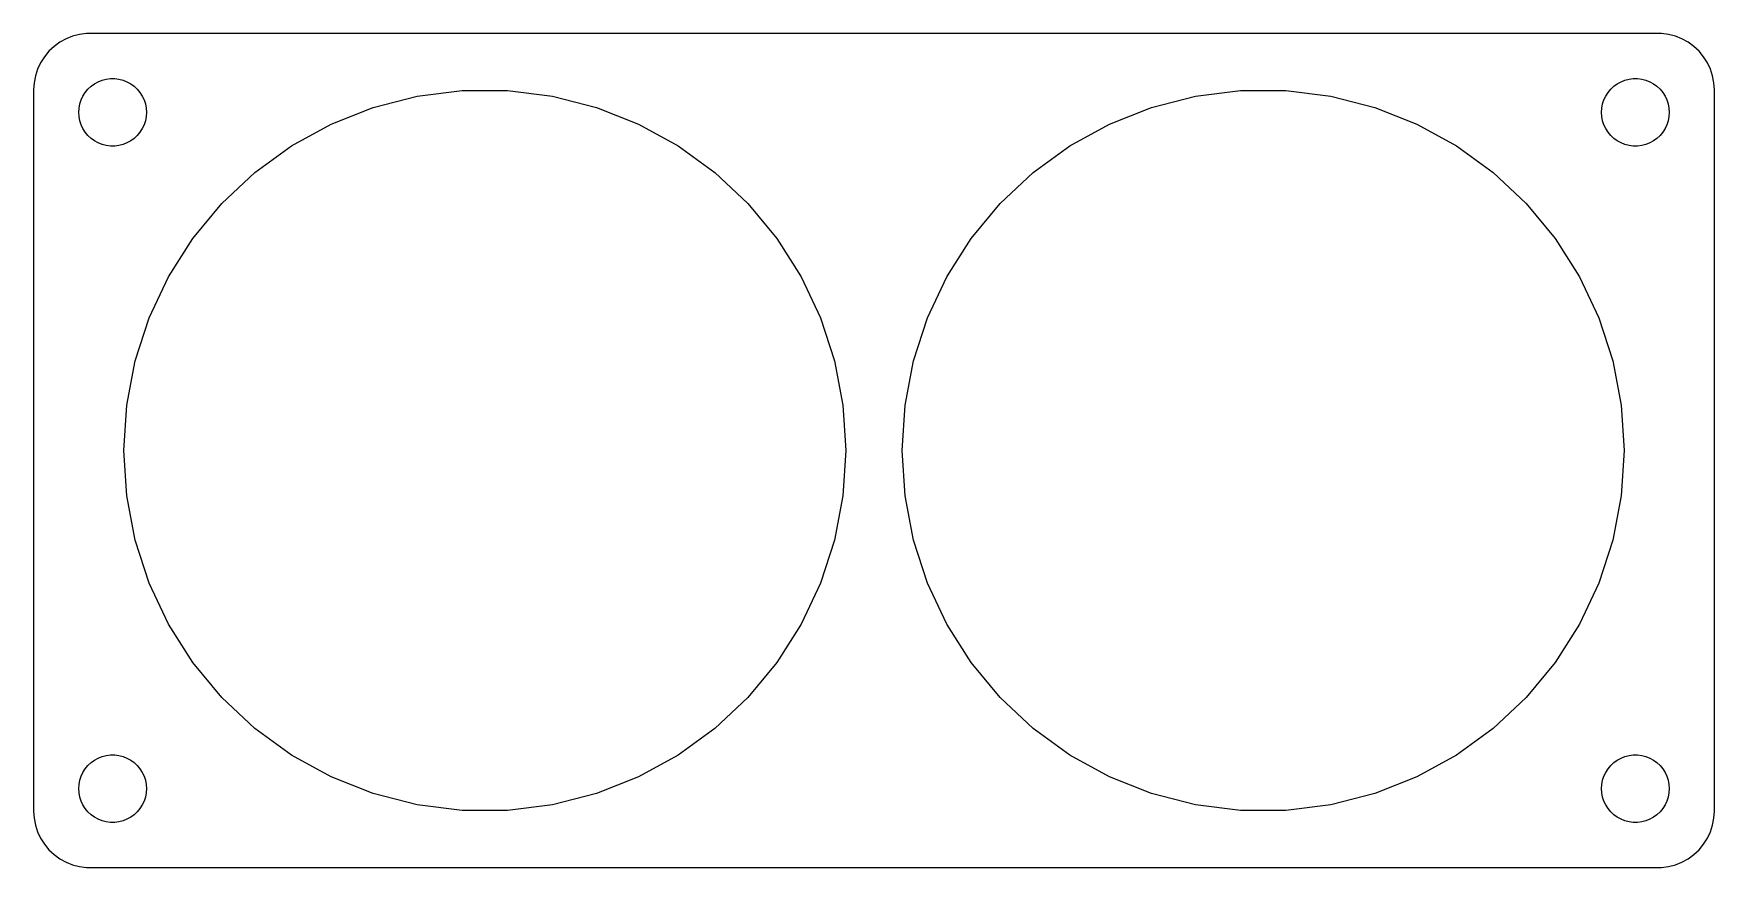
# Model space of a CAD drawing. Header units: metres. Extents: x -74 to 74, y -37 to 37.
import ezdxf

# ---------------------------------------------------------------- set-up
doc = ezdxf.new("R2010")
doc.units = ezdxf.units.M

msp = doc.modelspace()

# ---------------------------------------------------------------- linework, layer by layer
for p, q in [((-72.6871, 35.8526), (-73.1448, 35.4227)), ((-72.1791, 36.2216), (-72.6871, 35.8526)), ((-71.6289, 36.5241), (-72.1791, 36.2216)), ((-71.0451, 36.7553), (-71.6289, 36.5241)), ((-70.4369, 36.9114), (-71.0451, 36.7553)), ((-69.8139, 36.9901), (-70.4369, 36.9114)), ((69.8139, 36.9901), (-69.8139, 36.9901)), ((70.4369, 36.9114), (69.8139, 36.9901)), ((71.0451, 36.7553), (70.4369, 36.9114)), ((71.6289, 36.5241), (71.0451, 36.7553)), ((72.1791, 36.2216), (71.6289, 36.5241)), ((72.6871, 35.8526), (72.1791, 36.2216)), ((73.1448, 35.4227), (72.6871, 35.8526)), ((-73.8815, 34.4088), (-74.1489, 33.8406)), ((-73.5451, 34.9389), (-73.8815, 34.4088)), ((-73.1448, 35.4227), (-73.5451, 34.9389)), ((73.5451, 34.9389), (73.1448, 35.4227)), ((73.8815, 34.4088), (73.5451, 34.9389)), ((74.1489, 33.8406), (73.8815, 34.4088)), ((-74.3429, 33.2434), (-74.4606, 32.6267)), ((-74.1489, 33.8406), (-74.3429, 33.2434)), ((-68.7773, 32.7145), (-68.427, 32.8532)), ((-68.427, 32.8532), (-68.0621, 32.9469)), ((-68.0621, 32.9469), (-67.6884, 32.9941)), ((-67.6884, 32.9941), (-67.3116, 32.9941)), ((-67.3116, 32.9941), (-66.9379, 32.9469)), ((-66.9379, 32.9469), (-66.573, 32.8532)), ((-66.573, 32.8532), (-66.2227, 32.7145)), ((66.2227, 32.7145), (66.573, 32.8532)), ((66.573, 32.8532), (66.9379, 32.9469)), ((66.9379, 32.9469), (67.3116, 32.9941)), ((67.3116, 32.9941), (67.6884, 32.9941)), ((67.6884, 32.9941), (68.0621, 32.9469)), ((68.0621, 32.9469), (68.427, 32.8532)), ((68.427, 32.8532), (68.7773, 32.7145)), ((74.3429, 33.2434), (74.1489, 33.8406)), ((74.4606, 32.6267), (74.3429, 33.2434)), ((-74.4606, 32.6267), (-74.5, 32)), ((-74.5, 32), (-74.5, -32)), ((-70.2893, 31.1044), (-70.1289, 31.4453)), ((-70.1289, 31.4453), (-69.927, 31.7634)), ((-69.927, 31.7634), (-69.6869, 32.0536)), ((-69.6869, 32.0536), (-69.4123, 32.3115)), ((-69.4123, 32.3115), (-69.1075, 32.533)), ((-69.1075, 32.533), (-68.7773, 32.7145)), ((-66.2227, 32.7145), (-65.8925, 32.533)), ((-65.8925, 32.533), (-65.5877, 32.3115)), ((-65.5877, 32.3115), (-65.3131, 32.0536)), ((-65.3131, 32.0536), (-65.073, 31.7634)), ((-65.073, 31.7634), (-64.8711, 31.4453)), ((-64.8711, 31.4453), (-64.7107, 31.1044)), ((-44.3885, 30.4338), (-40.4962, 31.4332)), ((-40.4962, 31.4332), (-36.5093, 31.9368)), ((-36.5093, 31.9368), (-32.4907, 31.9368)), ((-32.4907, 31.9368), (-28.5038, 31.4332)), ((-28.5038, 31.4332), (-24.6115, 30.4338)), ((24.6115, 30.4338), (28.5038, 31.4332)), ((28.5038, 31.4332), (32.4907, 31.9368)), ((32.4907, 31.9368), (36.5093, 31.9368)), ((36.5093, 31.9368), (40.4962, 31.4332)), ((40.4962, 31.4332), (44.3885, 30.4338)), ((64.7107, 31.1044), (64.8711, 31.4453)), ((64.8711, 31.4453), (65.073, 31.7634)), ((65.073, 31.7634), (65.3131, 32.0536)), ((65.3131, 32.0536), (65.5877, 32.3115)), ((65.5877, 32.3115), (65.8925, 32.533)), ((65.8925, 32.533), (66.2227, 32.7145)), ((68.7773, 32.7145), (69.1075, 32.533)), ((69.1075, 32.533), (69.4123, 32.3115)), ((69.4123, 32.3115), (69.6869, 32.0536)), ((69.6869, 32.0536), (69.927, 31.7634)), ((69.927, 31.7634), (70.1289, 31.4453)), ((70.1289, 31.4453), (70.2893, 31.1044)), ((74.5, 32), (74.4606, 32.6267)), ((74.5, -32), (74.5, 32)), ((-70.5, 30), (-70.4763, 30.376)), ((-70.4763, 29.624), (-70.5, 30)), ((-70.4763, 30.376), (-70.4057, 30.7461)), ((-70.4057, 30.7461), (-70.2893, 31.1044)), ((-64.7107, 31.1044), (-64.5943, 30.7461)), ((-64.5943, 30.7461), (-64.5237, 30.376)), ((-64.5237, 30.376), (-64.5, 30)), ((-64.5, 30), (-64.5237, 29.624)), ((-48.1249, 28.9545), (-44.3885, 30.4338)), ((-24.6115, 30.4338), (-20.8751, 28.9545)), ((20.8751, 28.9545), (24.6115, 30.4338)), ((44.3885, 30.4338), (48.1249, 28.9545)), ((64.5, 30), (64.5237, 30.376)), ((64.5237, 29.624), (64.5, 30)), ((64.5237, 30.376), (64.5943, 30.7461)), ((64.5943, 30.7461), (64.7107, 31.1044)), ((70.2893, 31.1044), (70.4057, 30.7461)), ((70.4057, 30.7461), (70.4763, 30.376)), ((70.4763, 30.376), (70.5, 30)), ((70.5, 30), (70.4763, 29.624)), ((-70.4057, 29.2539), (-70.4763, 29.624)), ((-70.2893, 28.8956), (-70.4057, 29.2539)), ((-70.1289, 28.5547), (-70.2893, 28.8956)), ((-69.927, 28.2366), (-70.1289, 28.5547)), ((-64.8711, 28.5547), (-65.073, 28.2366)), ((-64.7107, 28.8956), (-64.8711, 28.5547)), ((-64.5943, 29.2539), (-64.7107, 28.8956)), ((-64.5237, 29.624), (-64.5943, 29.2539)), ((-51.6465, 27.0185), (-48.1249, 28.9545)), ((-20.8751, 28.9545), (-17.3535, 27.0185)), ((17.3535, 27.0185), (20.8751, 28.9545)), ((48.1249, 28.9545), (51.6465, 27.0185)), ((64.5943, 29.2539), (64.5237, 29.624)), ((64.7107, 28.8956), (64.5943, 29.2539)), ((64.8711, 28.5547), (64.7107, 28.8956)), ((65.073, 28.2366), (64.8711, 28.5547)), ((70.1289, 28.5547), (69.927, 28.2366)), ((70.2893, 28.8956), (70.1289, 28.5547)), ((70.4057, 29.2539), (70.2893, 28.8956)), ((70.4763, 29.624), (70.4057, 29.2539)), ((-69.6869, 27.9464), (-69.927, 28.2366)), ((-69.4123, 27.6884), (-69.6869, 27.9464)), ((-69.1075, 27.467), (-69.4123, 27.6884)), ((-68.7773, 27.2855), (-69.1075, 27.467)), ((-68.427, 27.1468), (-68.7773, 27.2855)), ((-68.0621, 27.0531), (-68.427, 27.1468)), ((-67.6884, 27.0059), (-68.0621, 27.0531)), ((-67.3116, 27.0059), (-67.6884, 27.0059)), ((-66.9379, 27.0531), (-67.3116, 27.0059)), ((-66.573, 27.1468), (-66.9379, 27.0531)), ((-66.2227, 27.2855), (-66.573, 27.1468)), ((-65.8925, 27.467), (-66.2227, 27.2855)), ((-65.5877, 27.6884), (-65.8925, 27.467)), ((-65.3131, 27.9464), (-65.5877, 27.6884)), ((-65.073, 28.2366), (-65.3131, 27.9464)), ((-54.8976, 24.6564), (-51.6465, 27.0185)), ((-17.3535, 27.0185), (-14.1024, 24.6564)), ((14.1024, 24.6564), (17.3535, 27.0185)), ((51.6465, 27.0185), (54.8976, 24.6564)), ((65.3131, 27.9464), (65.073, 28.2366)), ((65.5877, 27.6884), (65.3131, 27.9464)), ((65.8925, 27.467), (65.5877, 27.6884)), ((66.2227, 27.2855), (65.8925, 27.467)), ((66.573, 27.1468), (66.2227, 27.2855)), ((66.9379, 27.0531), (66.573, 27.1468)), ((67.3116, 27.0059), (66.9379, 27.0531)), ((67.6884, 27.0059), (67.3116, 27.0059)), ((68.0621, 27.0531), (67.6884, 27.0059)), ((68.427, 27.1468), (68.0621, 27.0531)), ((68.7773, 27.2855), (68.427, 27.1468)), ((69.1075, 27.467), (68.7773, 27.2855)), ((69.4123, 27.6884), (69.1075, 27.467)), ((69.6869, 27.9464), (69.4123, 27.6884)), ((69.927, 28.2366), (69.6869, 27.9464)), ((-57.827, 21.9055), (-54.8976, 24.6564)), ((-14.1024, 24.6564), (-11.173, 21.9055)), ((11.173, 21.9055), (14.1024, 24.6564)), ((54.8976, 24.6564), (57.827, 21.9055)), ((-60.3885, 18.8091), (-57.827, 21.9055)), ((-11.173, 21.9055), (-8.61145, 18.8091)), ((8.61145, 18.8091), (11.173, 21.9055)), ((57.827, 21.9055), (60.3885, 18.8091)), ((-62.5418, 15.4161), (-60.3885, 18.8091)), ((-8.61145, 18.8091), (-6.45818, 15.4161)), ((6.45818, 15.4161), (8.61145, 18.8091)), ((60.3885, 18.8091), (62.5418, 15.4161)), ((-64.2528, 11.78), (-62.5418, 15.4161)), ((-6.45818, 15.4161), (-4.74715, 11.78)), ((4.74715, 11.78), (6.45818, 15.4161)), ((62.5418, 15.4161), (64.2528, 11.78)), ((-65.4947, 7.95807), (-64.2528, 11.78)), ((-4.74715, 11.78), (-3.50533, 7.95807)), ((3.50533, 7.95807), (4.74715, 11.78)), ((64.2528, 11.78), (65.4947, 7.95807)), ((-66.2477, 4.01065), (-65.4947, 7.95807)), ((-3.50533, 7.95807), (-2.75232, 4.01065)), ((2.75232, 4.01065), (3.50533, 7.95807)), ((65.4947, 7.95807), (66.2477, 4.01065)), ((-66.5, 0), (-66.2477, 4.01065)), ((-2.75232, 4.01065), (-2.5, 0)), ((2.5, 0), (2.75232, 4.01065)), ((66.2477, 4.01065), (66.5, 0)), ((-66.2477, -4.01065), (-66.5, 0)), ((-2.5, 0), (-2.75232, -4.01065)), ((2.75232, -4.01065), (2.5, 0)), ((66.5, 0), (66.2477, -4.01065)), ((-65.4947, -7.95807), (-66.2477, -4.01065)), ((-2.75232, -4.01065), (-3.50533, -7.95807)), ((3.50533, -7.95807), (2.75232, -4.01065)), ((66.2477, -4.01065), (65.4947, -7.95807)), ((-64.2528, -11.78), (-65.4947, -7.95807)), ((-3.50533, -7.95807), (-4.74715, -11.78)), ((4.74715, -11.78), (3.50533, -7.95807)), ((65.4947, -7.95807), (64.2528, -11.78)), ((-62.5418, -15.4161), (-64.2528, -11.78)), ((-4.74715, -11.78), (-6.45818, -15.4161)), ((6.45818, -15.4161), (4.74715, -11.78)), ((64.2528, -11.78), (62.5418, -15.4161)), ((-60.3885, -18.8091), (-62.5418, -15.4161)), ((-6.45818, -15.4161), (-8.61145, -18.8091)), ((8.61145, -18.8091), (6.45818, -15.4161)), ((62.5418, -15.4161), (60.3885, -18.8091)), ((-57.827, -21.9055), (-60.3885, -18.8091)), ((-8.61145, -18.8091), (-11.173, -21.9055)), ((11.173, -21.9055), (8.61145, -18.8091)), ((60.3885, -18.8091), (57.827, -21.9055)), ((-54.8976, -24.6564), (-57.827, -21.9055)), ((-11.173, -21.9055), (-14.1024, -24.6564)), ((14.1024, -24.6564), (11.173, -21.9055)), ((57.827, -21.9055), (54.8976, -24.6564)), ((-51.6465, -27.0185), (-54.8976, -24.6564)), ((-14.1024, -24.6564), (-17.3535, -27.0185)), ((17.3535, -27.0185), (14.1024, -24.6564)), ((54.8976, -24.6564), (51.6465, -27.0185)), ((-70.1289, -28.5547), (-69.927, -28.2366)), ((-69.927, -28.2366), (-69.6869, -27.9464)), ((-69.6869, -27.9464), (-69.4123, -27.6884)), ((-69.4123, -27.6884), (-69.1075, -27.467)), ((-69.1075, -27.467), (-68.7773, -27.2855)), ((-68.7773, -27.2855), (-68.427, -27.1468)), ((-68.427, -27.1468), (-68.0621, -27.0531)), ((-68.0621, -27.0531), (-67.6884, -27.0059)), ((-67.6884, -27.0059), (-67.3116, -27.0059)), ((-67.3116, -27.0059), (-66.9379, -27.0531)), ((-66.9379, -27.0531), (-66.573, -27.1468)), ((-66.573, -27.1468), (-66.2227, -27.2855)), ((-66.2227, -27.2855), (-65.8925, -27.467)), ((-65.8925, -27.467), (-65.5877, -27.6884)), ((-65.5877, -27.6884), (-65.3131, -27.9464)), ((-65.3131, -27.9464), (-65.073, -28.2366)), ((-65.073, -28.2366), (-64.8711, -28.5547)), ((-48.1249, -28.9545), (-51.6465, -27.0185)), ((-17.3535, -27.0185), (-20.8751, -28.9545)), ((20.8751, -28.9545), (17.3535, -27.0185)), ((51.6465, -27.0185), (48.1249, -28.9545)), ((64.8711, -28.5547), (65.073, -28.2366)), ((65.073, -28.2366), (65.3131, -27.9464)), ((65.3131, -27.9464), (65.5877, -27.6884)), ((65.5877, -27.6884), (65.8925, -27.467)), ((65.8925, -27.467), (66.2227, -27.2855)), ((66.2227, -27.2855), (66.573, -27.1468)), ((66.573, -27.1468), (66.9379, -27.0531)), ((66.9379, -27.0531), (67.3116, -27.0059)), ((67.3116, -27.0059), (67.6884, -27.0059)), ((67.6884, -27.0059), (68.0621, -27.0531)), ((68.0621, -27.0531), (68.427, -27.1468)), ((68.427, -27.1468), (68.7773, -27.2855)), ((68.7773, -27.2855), (69.1075, -27.467)), ((69.1075, -27.467), (69.4123, -27.6884)), ((69.4123, -27.6884), (69.6869, -27.9464)), ((69.6869, -27.9464), (69.927, -28.2366)), ((69.927, -28.2366), (70.1289, -28.5547)), ((-70.5, -30), (-70.4763, -29.624)), ((-70.4763, -29.624), (-70.4057, -29.2539)), ((-70.4057, -29.2539), (-70.2893, -28.8956)), ((-70.2893, -28.8956), (-70.1289, -28.5547)), ((-64.8711, -28.5547), (-64.7107, -28.8956)), ((-64.7107, -28.8956), (-64.5943, -29.2539)), ((-64.5943, -29.2539), (-64.5237, -29.624)), ((-64.5237, -29.624), (-64.5, -30)), ((-44.3885, -30.4338), (-48.1249, -28.9545)), ((-20.8751, -28.9545), (-24.6115, -30.4338)), ((24.6115, -30.4338), (20.8751, -28.9545)), ((48.1249, -28.9545), (44.3885, -30.4338)), ((64.5, -30), (64.5237, -29.624)), ((64.5237, -29.624), (64.5943, -29.2539)), ((64.5943, -29.2539), (64.7107, -28.8956)), ((64.7107, -28.8956), (64.8711, -28.5547)), ((70.1289, -28.5547), (70.2893, -28.8956)), ((70.2893, -28.8956), (70.4057, -29.2539)), ((70.4057, -29.2539), (70.4763, -29.624)), ((70.4763, -29.624), (70.5, -30)), ((-70.4763, -30.376), (-70.5, -30)), ((-70.4057, -30.7461), (-70.4763, -30.376)), ((-70.2893, -31.1044), (-70.4057, -30.7461)), ((-70.1289, -31.4453), (-70.2893, -31.1044)), ((-64.7107, -31.1044), (-64.8711, -31.4453)), ((-64.5943, -30.7461), (-64.7107, -31.1044)), ((-64.5237, -30.376), (-64.5943, -30.7461)), ((-64.5, -30), (-64.5237, -30.376)), ((-40.4962, -31.4332), (-44.3885, -30.4338)), ((-24.6115, -30.4338), (-28.5038, -31.4332)), ((28.5038, -31.4332), (24.6115, -30.4338)), ((44.3885, -30.4338), (40.4962, -31.4332)), ((64.5237, -30.376), (64.5, -30)), ((64.5943, -30.7461), (64.5237, -30.376)), ((64.7107, -31.1044), (64.5943, -30.7461)), ((64.8711, -31.4453), (64.7107, -31.1044)), ((70.2893, -31.1044), (70.1289, -31.4453)), ((70.4057, -30.7461), (70.2893, -31.1044)), ((70.4763, -30.376), (70.4057, -30.7461)), ((70.5, -30), (70.4763, -30.376)), ((-74.5, -32), (-74.4606, -32.6267)), ((-74.4606, -32.6267), (-74.3429, -33.2434)), ((-69.927, -31.7634), (-70.1289, -31.4453)), ((-69.6869, -32.0536), (-69.927, -31.7634)), ((-69.4123, -32.3115), (-69.6869, -32.0536)), ((-69.1075, -32.533), (-69.4123, -32.3115)), ((-68.7773, -32.7145), (-69.1075, -32.533)), ((-68.427, -32.8532), (-68.7773, -32.7145)), ((-66.2227, -32.7145), (-66.573, -32.8532)), ((-65.8925, -32.533), (-66.2227, -32.7145)), ((-65.5877, -32.3115), (-65.8925, -32.533)), ((-65.3131, -32.0536), (-65.5877, -32.3115)), ((-65.073, -31.7634), (-65.3131, -32.0536)), ((-64.8711, -31.4453), (-65.073, -31.7634)), ((-36.5093, -31.9368), (-40.4962, -31.4332)), ((-32.4907, -31.9368), (-36.5093, -31.9368)), ((-28.5038, -31.4332), (-32.4907, -31.9368)), ((32.4907, -31.9368), (28.5038, -31.4332)), ((36.5093, -31.9368), (32.4907, -31.9368)), ((40.4962, -31.4332), (36.5093, -31.9368)), ((65.073, -31.7634), (64.8711, -31.4453)), ((65.3131, -32.0536), (65.073, -31.7634)), ((65.5877, -32.3115), (65.3131, -32.0536)), ((65.8925, -32.533), (65.5877, -32.3115)), ((66.2227, -32.7145), (65.8925, -32.533)), ((66.573, -32.8532), (66.2227, -32.7145)), ((68.7773, -32.7145), (68.427, -32.8532)), ((69.1075, -32.533), (68.7773, -32.7145)), ((69.4123, -32.3115), (69.1075, -32.533)), ((69.6869, -32.0536), (69.4123, -32.3115)), ((69.927, -31.7634), (69.6869, -32.0536)), ((70.1289, -31.4453), (69.927, -31.7634)), ((74.3429, -33.2434), (74.4606, -32.6267)), ((74.4606, -32.6267), (74.5, -32)), ((-74.3429, -33.2434), (-74.1489, -33.8406)), ((-74.1489, -33.8406), (-73.8815, -34.4088)), ((-68.0621, -32.9469), (-68.427, -32.8532)), ((-67.6884, -32.9941), (-68.0621, -32.9469)), ((-67.3116, -32.9941), (-67.6884, -32.9941)), ((-66.9379, -32.9469), (-67.3116, -32.9941)), ((-66.573, -32.8532), (-66.9379, -32.9469)), ((66.9379, -32.9469), (66.573, -32.8532)), ((67.3116, -32.9941), (66.9379, -32.9469)), ((67.6884, -32.9941), (67.3116, -32.9941)), ((68.0621, -32.9469), (67.6884, -32.9941)), ((68.427, -32.8532), (68.0621, -32.9469)), ((73.8815, -34.4088), (74.1489, -33.8406)), ((74.1489, -33.8406), (74.3429, -33.2434)), ((-73.8815, -34.4088), (-73.5451, -34.9389)), ((-73.5451, -34.9389), (-73.1448, -35.4227)), ((-73.1448, -35.4227), (-72.6871, -35.8526)), ((72.6871, -35.8526), (73.1448, -35.4227)), ((73.1448, -35.4227), (73.5451, -34.9389)), ((73.5451, -34.9389), (73.8815, -34.4088)), ((-72.6871, -35.8526), (-72.1791, -36.2216)), ((-72.1791, -36.2216), (-71.6289, -36.5241)), ((-71.6289, -36.5241), (-71.0451, -36.7553)), ((-71.0451, -36.7553), (-70.4369, -36.9114)), ((-70.4369, -36.9114), (-69.8139, -36.9901)), ((-69.8139, -36.9901), (69.8139, -36.9901)), ((69.8139, -36.9901), (70.4369, -36.9114)), ((70.4369, -36.9114), (71.0451, -36.7553)), ((71.0451, -36.7553), (71.6289, -36.5241)), ((71.6289, -36.5241), (72.1791, -36.2216)), ((72.1791, -36.2216), (72.6871, -35.8526))]:
    msp.add_line(p, q)

doc.saveas('drawing.dxf')
